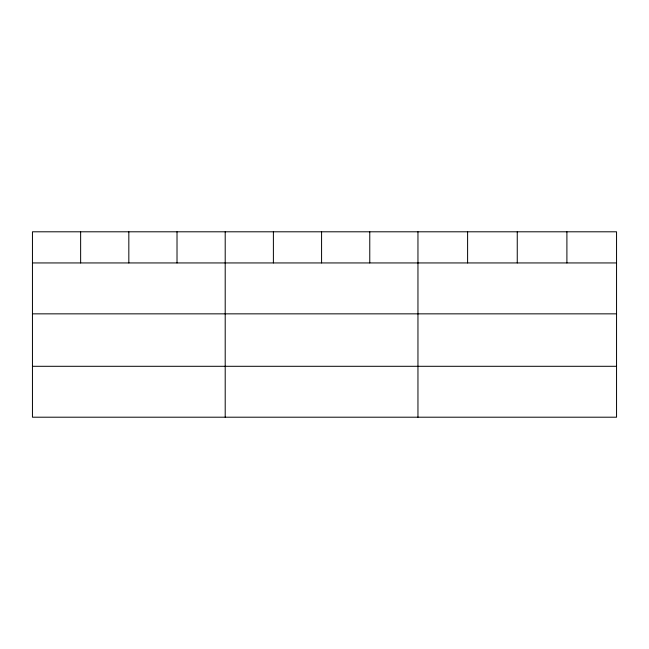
<?xml version="1.0" encoding="UTF-8"?>
<svg xmlns="http://www.w3.org/2000/svg" width="649" height="649" viewBox="0 0 649 649"><rect width="100%" height="100%" fill="white"/><g stroke="black" fill="none" stroke-linecap="round" stroke-linejoin="round"><path stroke-width="0.97" d="M616.55 313.848L616.55 231.798L32.45 231.798L32.45 417.202L616.55 417.202L616.55 313.848L32.45 313.848M32.45 262.942L616.55 262.942M32.45 366.296L616.55 366.296M566.901 231.798L566.901 262.942M517.253 231.798L517.253 262.942M467.604 231.798L467.604 262.942M417.956 231.798L417.956 417.202M369.768 231.798L369.768 262.942M321.579 231.798L321.579 262.942M273.391 231.798L273.391 262.942M225.203 231.798L225.203 417.202M177.015 231.798L177.015 262.942M128.827 231.798L128.827 262.942M80.638 231.798L80.638 262.942"/></g></svg>
